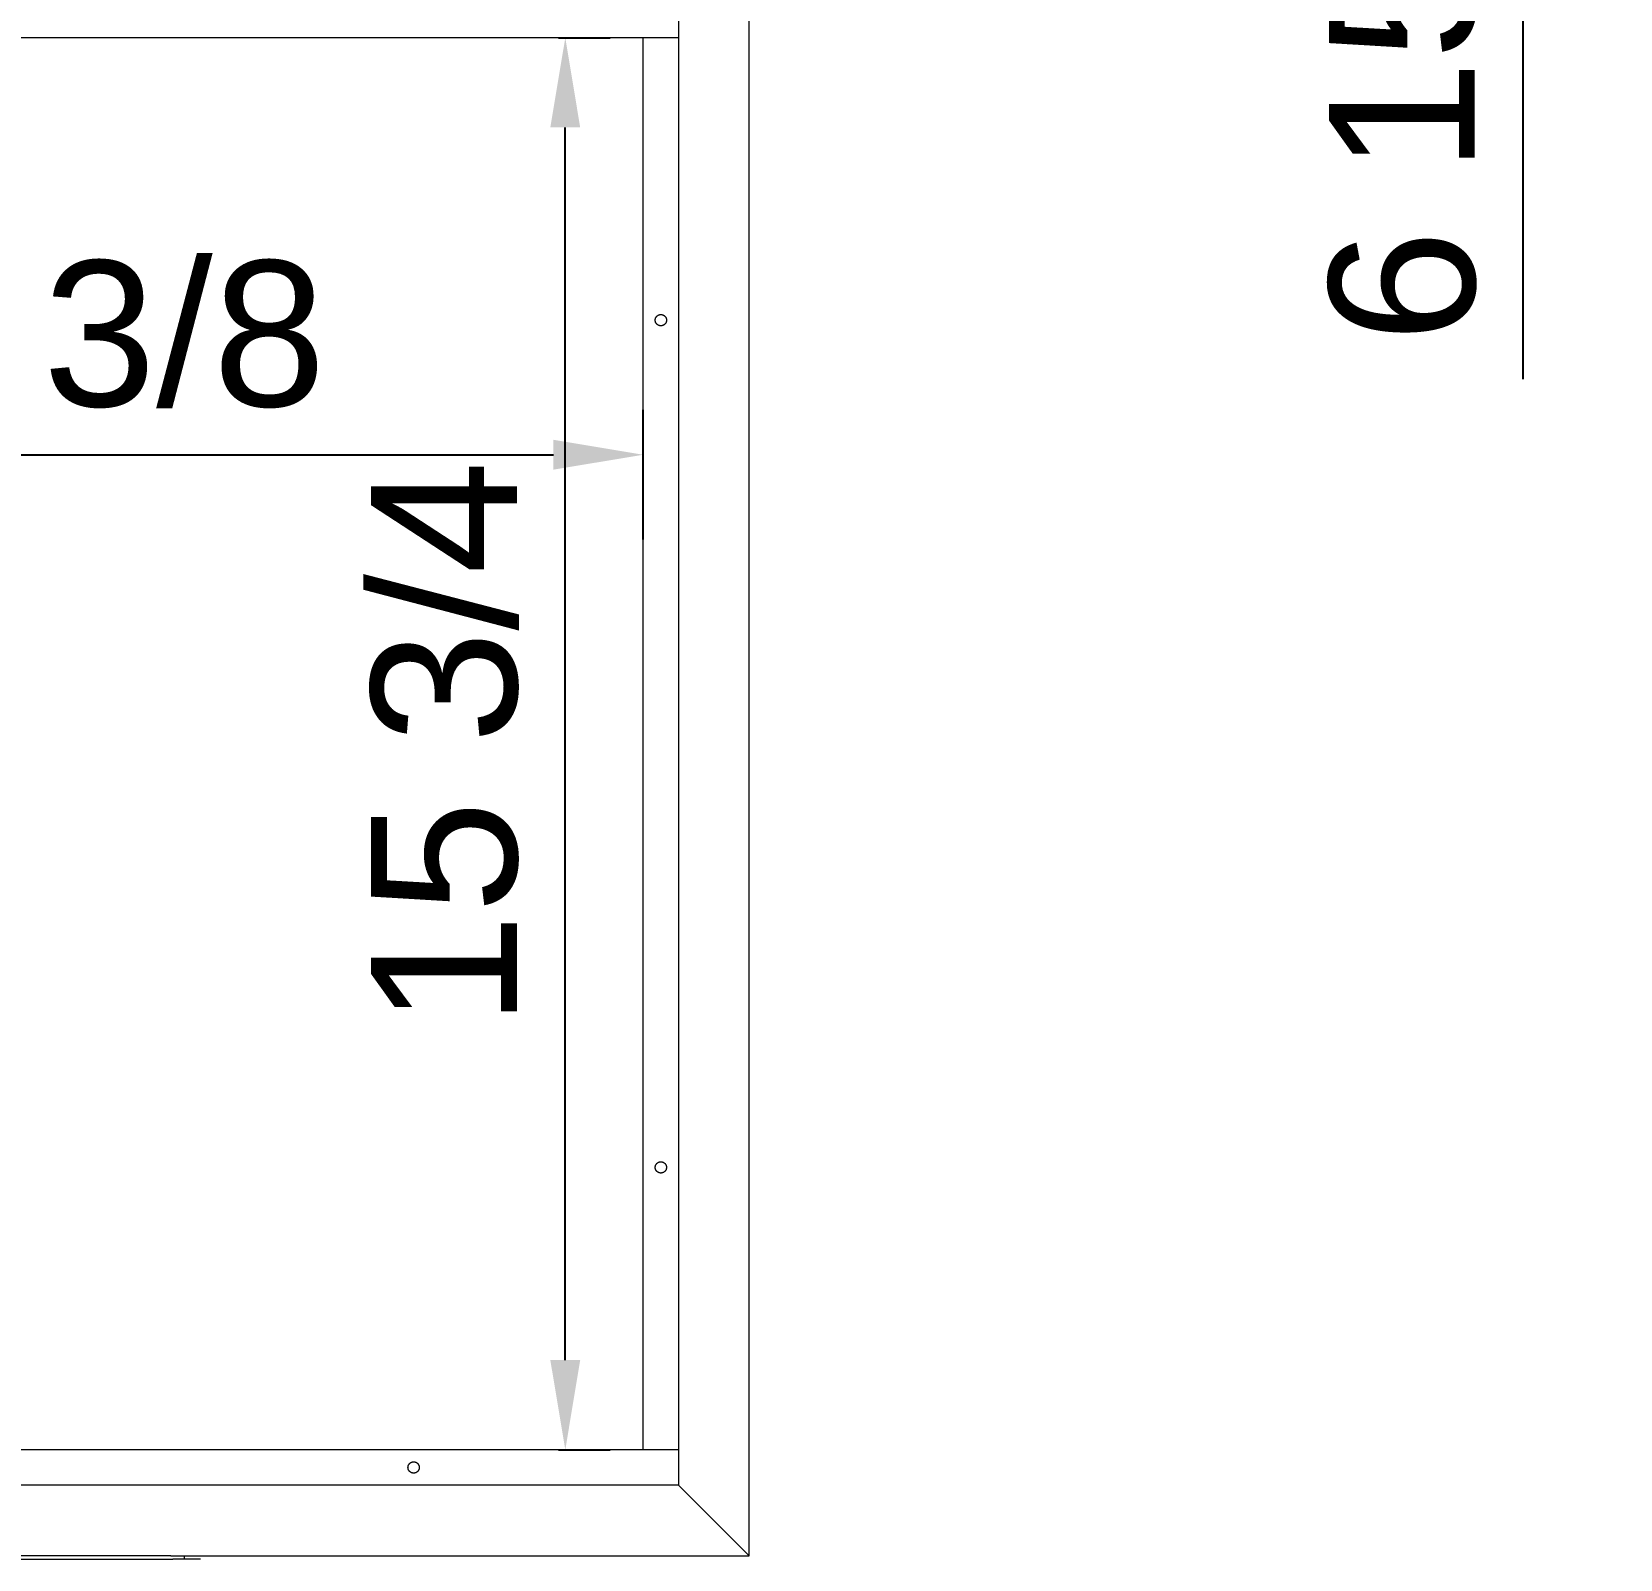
# Model space of a CAD drawing. Header units: inches. Extents: x -13 to 609, y -6 to 131.
# Drawn here: x 452.29 to 470, y 103.76 to 120.79 of the extents above; entities that cross this region are included whole.
import ezdxf

# ---------------------------------------------------------------- set-up
doc = ezdxf.new("R2010")
doc.units = ezdxf.units.IN
doc.header["$PDSIZE"] = -1
doc.layers.add('ZANO_R', color=7, linetype='Continuous', lineweight=0)
doc.layers.add('ZANO_W', color=1, linetype='Continuous', lineweight=0)
doc.styles.add('Arial', font='arial.ttf')
doc.styles.get("Standard").update_dxf_attribs({"font": 'ARIALUNI.TTF'})
doc.dimstyles.new('amerykanie', dxfattribs={"dimtxt": 50, "dimasz": 50, "dimexe": 0.5, "dimexo": 0.5, "dimgap": 1, "dimtad": 1, "dimdec": 0, "dimzin": 0, "dimlunit": 5, "dimtxsty": 'Standard', "dimcen": 0.09, "dimclrd": 1, "dimclre": 1, "dimclrt": 1, "dimazin": 0, "dimtfac": 1, "dimtdec": 0, "dimtmove": 0, "dimatfit": 3, "dimfxl": 1, "dimtzin": 0, "dimarcsym": 1})

# ---------------------------------------------------------------- blocks, each defined once
blk = doc.blocks.new('*D450')
at = {"layer": 'Defpoints', "color": 0}
for p in [(459.107, 116.073), (445.722, 114.628), (459.107, 114.628)]:
    blk.add_point(p, dxfattribs=at)
at = {"layer": 'ZANO_R', "color": 1, "lineweight": -2}
for p, q in [((445.722, 115.128), (445.722, 116.573)), ((459.107, 115.128), (459.107, 116.573)), ((446.722, 116.073), (458.107, 116.073))]:
    blk.add_line(p, q, dxfattribs=at)
at = {"layer": 'ZANO_R', "color": 1}
for points in [[(446.722, 116.24), (446.722, 115.907), (445.722, 116.073)], [(458.107, 115.907), (458.107, 116.24), (459.107, 116.073)]]:
    blk.add_solid(points, dxfattribs=at)
at = {"layer": 'ZANO_R', "color": 1, "insert": (452.415, 117.414), "char_height": 1.625, "attachment_point": 5, "style": 'Arial'}
blk.add_mtext('13 3/8', dxfattribs=at)
blk = doc.blocks.new('*D451')
at = {"layer": 'Defpoints', "color": 0}
for p in [(457.664, 120.724), (458.239, 120.724), (457.664, 104.976)]:
    blk.add_point(p, dxfattribs=at)
at = {"layer": 'ZANO_R', "color": 1, "lineweight": -2}
for p, q in [((458.164, 120.724), (458.739, 120.724)), ((458.239, 105.976), (458.239, 119.724)), ((458.164, 104.976), (458.739, 104.976))]:
    blk.add_line(p, q, dxfattribs=at)
at = {"layer": 'ZANO_R', "color": 1}
for points in [[(458.405, 119.724), (458.072, 119.724), (458.239, 120.724)], [(458.072, 105.976), (458.405, 105.976), (458.239, 104.976)]]:
    blk.add_solid(points, dxfattribs=at)
at = {"layer": 'ZANO_R', "color": 1, "insert": (456.898, 112.85), "char_height": 1.625, "attachment_point": 5, "rotation": 90, "style": 'Arial'}
blk.add_mtext('15 3/4', dxfattribs=at)
blk = doc.blocks.new('*D452')
at = {"layer": 'Defpoints', "color": 0}
for p in [(444.541, 103.795), (460.289, 103.795), (460.289, 98.393)]:
    blk.add_point(p, dxfattribs=at)
at = {"layer": 'ZANO_R', "color": 1, "lineweight": -2}
for p, q in [((444.541, 103.295), (444.541, 97.893)), ((460.289, 103.295), (460.289, 97.893)), ((445.541, 98.393), (459.289, 98.393))]:
    blk.add_line(p, q, dxfattribs=at)
at = {"layer": 'ZANO_R', "color": 1}
for points in [[(445.541, 98.559), (445.541, 98.226), (444.541, 98.393)], [(459.289, 98.226), (459.289, 98.559), (460.289, 98.393)]]:
    blk.add_solid(points, dxfattribs=at)
at = {"layer": 'ZANO_R', "color": 1, "insert": (452.415, 99.733), "char_height": 1.625, "attachment_point": 5, "style": 'Arial'}
blk.add_mtext('15 3/4', dxfattribs=at)
blk = doc.blocks.new('*D455')
at = {"layer": 'Defpoints', "color": 0}
for p in [(452.415, 129.621), (462.336, 129.621), (452.415, 122.653)]:
    blk.add_point(p, dxfattribs=at)
at = {"layer": 'ZANO_W', "color": 1, "lineweight": -2}
for p, q in [((452.915, 129.621), (462.836, 129.621)), ((462.336, 123.653), (462.336, 128.621)), ((468.916, 125.3), (462.336, 126.137)), ((468.916, 116.915), (468.916, 125.3)), ((452.915, 122.653), (462.836, 122.653))]:
    blk.add_line(p, q, dxfattribs=at)
at = {"layer": 'ZANO_W', "color": 1}
for points in [[(462.503, 128.621), (462.17, 128.621), (462.336, 129.621)], [(462.17, 123.653), (462.503, 123.653), (462.336, 122.653)]]:
    blk.add_solid(points, dxfattribs=at)
at = {"layer": 'ZANO_W', "color": 1, "insert": (467.576, 121.107), "char_height": 1.625, "attachment_point": 5, "rotation": 90, "style": 'Arial'}
blk.add_mtext('6 15/16', dxfattribs=at)

msp = doc.modelspace()

# ---------------------------------------------------------------- linework, layer by layer
at = {"layer": 'ZANO_R'}
for p, q in [((460.2886, 103.7945), (460.2886, 121.90474)), ((459.50119, 121.11734), (459.50119, 104.5819)), ((459.50119, 120.72363), (445.72167, 120.72363)), ((459.10749, 104.9756), (459.10749, 120.72363)), ((459.24136, 117.57512), (459.24144, 117.57729)), ((459.24144, 117.57729), (459.24159, 117.57946)), ((459.24159, 117.57946), (459.24181, 117.58162)), ((459.24181, 117.58162), (459.24211, 117.58377)), ((459.24211, 117.58377), (459.24248, 117.58592)), ((459.24248, 117.58592), (459.24293, 117.58805)), ((459.24293, 117.58805), (459.24345, 117.59016)), ((459.24345, 117.59016), (459.24404, 117.59225)), ((459.24404, 117.59225), (459.24471, 117.59432)), ((459.24471, 117.59432), (459.24544, 117.59637)), ((459.24544, 117.59637), (459.24625, 117.59839)), ((459.24625, 117.59839), (459.24713, 117.60038)), ((459.24713, 117.60038), (459.24807, 117.60233)), ((459.24807, 117.60233), (459.24908, 117.60426)), ((459.24908, 117.60426), (459.25016, 117.60615)), ((459.25016, 117.60615), (459.2513, 117.608)), ((459.2513, 117.608), (459.2525, 117.60981)), ((459.2525, 117.60981), (459.25377, 117.61158)), ((459.25377, 117.61158), (459.25509, 117.6133)), ((459.25509, 117.6133), (459.25648, 117.61498)), ((459.25648, 117.61498), (459.25792, 117.61661)), ((459.25792, 117.61661), (459.25942, 117.61818)), ((459.25942, 117.61818), (459.26097, 117.61971)), ((459.26097, 117.61971), (459.26257, 117.62118)), ((459.26257, 117.62118), (459.26422, 117.62259)), ((459.26422, 117.62259), (459.26592, 117.62395)), ((459.26592, 117.62395), (459.26767, 117.62524)), ((459.26767, 117.62524), (459.26946, 117.62648)), ((459.26946, 117.62648), (459.27129, 117.62765)), ((459.27129, 117.62765), (459.27316, 117.62876)), ((459.27316, 117.62876), (459.27507, 117.6298)), ((459.27507, 117.6298), (459.27701, 117.63078)), ((459.27701, 117.63078), (459.27899, 117.63169)), ((459.27899, 117.63169), (459.28099, 117.63253)), ((459.28099, 117.63253), (459.28303, 117.6333)), ((459.28303, 117.6333), (459.28508, 117.634)), ((459.28508, 117.634), (459.28717, 117.63463)), ((459.28717, 117.63463), (459.28927, 117.63519)), ((459.28927, 117.63519), (459.29139, 117.63567)), ((459.29139, 117.63567), (459.29352, 117.63608)), ((459.29352, 117.63608), (459.29567, 117.63642)), ((459.29567, 117.63642), (459.29783, 117.63668)), ((459.29783, 117.63668), (459.3, 117.63687)), ((459.3, 117.63687), (459.30217, 117.63698)), ((459.30217, 117.63698), (459.30434, 117.63702)), ((459.30434, 117.63702), (459.30652, 117.63698)), ((459.30652, 117.63698), (459.30869, 117.63687)), ((459.30869, 117.63687), (459.31086, 117.63668)), ((459.31086, 117.63668), (459.31301, 117.63642)), ((459.31301, 117.63642), (459.31516, 117.63608)), ((459.31516, 117.63608), (459.3173, 117.63567)), ((459.3173, 117.63567), (459.31942, 117.63519)), ((459.31942, 117.63519), (459.32152, 117.63463)), ((459.32152, 117.63463), (459.3236, 117.634)), ((459.3236, 117.634), (459.32566, 117.6333)), ((459.32566, 117.6333), (459.32769, 117.63253)), ((459.32769, 117.63253), (459.3297, 117.63169)), ((459.3297, 117.63169), (459.33167, 117.63078)), ((459.33167, 117.63078), (459.33362, 117.6298)), ((459.33362, 117.6298), (459.33553, 117.62876)), ((459.33553, 117.62876), (459.3374, 117.62765)), ((459.3374, 117.62765), (459.33923, 117.62648)), ((459.33923, 117.62648), (459.34102, 117.62524)), ((459.34102, 117.62524), (459.34276, 117.62395)), ((459.34276, 117.62395), (459.34446, 117.62259)), ((459.34446, 117.62259), (459.34611, 117.62118)), ((459.34611, 117.62118), (459.34772, 117.61971)), ((459.34772, 117.61971), (459.34927, 117.61818)), ((459.34927, 117.61818), (459.35077, 117.61661)), ((459.35077, 117.61661), (459.35221, 117.61498)), ((459.35221, 117.61498), (459.35359, 117.6133)), ((459.35359, 117.6133), (459.35492, 117.61158)), ((459.35492, 117.61158), (459.35618, 117.60981)), ((459.35618, 117.60981), (459.35739, 117.608)), ((459.35739, 117.608), (459.35853, 117.60615)), ((459.35853, 117.60615), (459.35961, 117.60426)), ((459.35961, 117.60426), (459.36062, 117.60233)), ((459.36062, 117.60233), (459.36156, 117.60038)), ((459.36156, 117.60038), (459.36244, 117.59839)), ((459.36244, 117.59839), (459.36324, 117.59637)), ((459.36324, 117.59637), (459.36398, 117.59432)), ((459.36398, 117.59432), (459.36464, 117.59225)), ((459.36464, 117.59225), (459.36524, 117.59016)), ((459.36524, 117.59016), (459.36576, 117.58805)), ((459.36576, 117.58805), (459.3662, 117.58592)), ((459.3662, 117.58592), (459.36658, 117.58377)), ((459.36658, 117.58377), (459.36688, 117.58162)), ((459.36688, 117.58162), (459.3671, 117.57946)), ((459.3671, 117.57946), (459.36725, 117.57729)), ((459.36725, 117.57729), (459.36733, 117.57512)), ((459.24136, 117.57294), (459.24136, 117.57512)), ((459.24144, 117.57077), (459.24136, 117.57294)), ((459.24159, 117.5686), (459.24144, 117.57077)), ((459.24181, 117.56644), (459.24159, 117.5686)), ((459.24211, 117.56428), (459.24181, 117.56644)), ((459.24248, 117.56214), (459.24211, 117.56428)), ((459.24293, 117.56001), (459.24248, 117.56214)), ((459.24345, 117.5579), (459.24293, 117.56001)), ((459.24404, 117.55581), (459.24345, 117.5579)), ((459.24471, 117.55374), (459.24404, 117.55581)), ((459.24544, 117.55169), (459.24471, 117.55374)), ((459.24625, 117.54967), (459.24544, 117.55169)), ((459.24713, 117.54768), (459.24625, 117.54967)), ((459.24807, 117.54572), (459.24713, 117.54768)), ((459.24908, 117.5438), (459.24807, 117.54572)), ((459.25016, 117.54191), (459.24908, 117.5438)), ((459.2513, 117.54006), (459.25016, 117.54191)), ((459.2525, 117.53824), (459.2513, 117.54006)), ((459.25377, 117.53648), (459.2525, 117.53824)), ((459.25509, 117.53475), (459.25377, 117.53648)), ((459.25648, 117.53308), (459.25509, 117.53475)), ((459.25792, 117.53145), (459.25648, 117.53308)), ((459.25942, 117.52987), (459.25792, 117.53145)), ((459.26097, 117.52835), (459.25942, 117.52987)), ((459.26257, 117.52688), (459.26097, 117.52835)), ((459.26422, 117.52546), (459.26257, 117.52688)), ((459.26592, 117.52411), (459.26422, 117.52546)), ((459.26767, 117.52281), (459.26592, 117.52411)), ((459.26946, 117.52158), (459.26767, 117.52281)), ((459.27129, 117.5204), (459.26946, 117.52158)), ((459.27316, 117.51929), (459.27129, 117.5204)), ((459.27507, 117.51825), (459.27316, 117.51929)), ((459.27701, 117.51727), (459.27507, 117.51825)), ((459.27899, 117.51636), (459.27701, 117.51727)), ((459.28099, 117.51552), (459.27899, 117.51636)), ((459.28303, 117.51475), (459.28099, 117.51552)), ((459.28508, 117.51405), (459.28303, 117.51475)), ((459.28717, 117.51342), (459.28508, 117.51405)), ((459.28927, 117.51287), (459.28717, 117.51342)), ((459.29139, 117.51238), (459.28927, 117.51287)), ((459.29352, 117.51197), (459.29139, 117.51238)), ((459.29567, 117.51164), (459.29352, 117.51197)), ((459.29783, 117.51137), (459.29567, 117.51164)), ((459.3, 117.51119), (459.29783, 117.51137)), ((459.30217, 117.51107), (459.3, 117.51119)), ((459.30434, 117.51104), (459.30217, 117.51107)), ((459.30652, 117.51107), (459.30434, 117.51104)), ((459.30869, 117.51119), (459.30652, 117.51107)), ((459.31086, 117.51137), (459.30869, 117.51119)), ((459.31301, 117.51164), (459.31086, 117.51137)), ((459.31516, 117.51197), (459.31301, 117.51164)), ((459.3173, 117.51238), (459.31516, 117.51197)), ((459.31942, 117.51287), (459.3173, 117.51238)), ((459.32152, 117.51342), (459.31942, 117.51287)), ((459.3236, 117.51405), (459.32152, 117.51342)), ((459.32566, 117.51475), (459.3236, 117.51405)), ((459.32769, 117.51552), (459.32566, 117.51475)), ((459.3297, 117.51636), (459.32769, 117.51552)), ((459.33167, 117.51727), (459.3297, 117.51636)), ((459.33362, 117.51825), (459.33167, 117.51727)), ((459.33553, 117.51929), (459.33362, 117.51825)), ((459.3374, 117.5204), (459.33553, 117.51929)), ((459.33923, 117.52158), (459.3374, 117.5204)), ((459.34102, 117.52281), (459.33923, 117.52158)), ((459.34276, 117.52411), (459.34102, 117.52281)), ((459.34446, 117.52546), (459.34276, 117.52411)), ((459.34611, 117.52688), (459.34446, 117.52546)), ((459.34772, 117.52835), (459.34611, 117.52688)), ((459.34927, 117.52987), (459.34772, 117.52835)), ((459.35077, 117.53145), (459.34927, 117.52987)), ((459.35221, 117.53308), (459.35077, 117.53145)), ((459.35359, 117.53475), (459.35221, 117.53308)), ((459.35492, 117.53648), (459.35359, 117.53475)), ((459.35618, 117.53824), (459.35492, 117.53648)), ((459.35739, 117.54006), (459.35618, 117.53824)), ((459.35853, 117.54191), (459.35739, 117.54006)), ((459.35961, 117.5438), (459.35853, 117.54191)), ((459.36062, 117.54572), (459.35961, 117.5438)), ((459.36156, 117.54768), (459.36062, 117.54572)), ((459.36244, 117.54967), (459.36156, 117.54768)), ((459.36324, 117.55169), (459.36244, 117.54967)), ((459.36398, 117.55374), (459.36324, 117.55169)), ((459.36464, 117.55581), (459.36398, 117.55374)), ((459.36524, 117.5579), (459.36464, 117.55581)), ((459.36576, 117.56001), (459.36524, 117.5579)), ((459.3662, 117.56214), (459.36576, 117.56001)), ((459.36658, 117.56428), (459.3662, 117.56214)), ((459.36688, 117.56644), (459.36658, 117.56428)), ((459.3671, 117.5686), (459.36688, 117.56644)), ((459.36725, 117.57077), (459.3671, 117.5686)), ((459.36733, 117.57294), (459.36725, 117.57077)), ((459.36733, 117.57512), (459.36733, 117.57294)), ((459.24136, 108.1263), (459.24144, 108.12847)), ((459.24136, 108.12412), (459.24136, 108.1263)), ((459.24144, 108.12195), (459.24136, 108.12412)), ((459.24144, 108.12847), (459.24159, 108.13064)), ((459.24159, 108.11978), (459.24144, 108.12195)), ((459.24159, 108.13064), (459.24181, 108.1328)), ((459.24181, 108.11762), (459.24159, 108.11978)), ((459.24181, 108.1328), (459.24211, 108.13496)), ((459.24211, 108.11546), (459.24181, 108.11762)), ((459.24211, 108.13496), (459.24248, 108.1371)), ((459.24248, 108.11332), (459.24211, 108.11546)), ((459.24248, 108.1371), (459.24293, 108.13923)), ((459.24293, 108.11119), (459.24248, 108.11332)), ((459.24293, 108.13923), (459.24345, 108.14134)), ((459.24345, 108.10908), (459.24293, 108.11119)), ((459.24345, 108.14134), (459.24404, 108.14343)), ((459.24404, 108.10699), (459.24345, 108.10908)), ((459.24404, 108.14343), (459.24471, 108.1455)), ((459.24471, 108.10492), (459.24404, 108.10699)), ((459.24471, 108.1455), (459.24544, 108.14755)), ((459.24544, 108.10287), (459.24471, 108.10492)), ((459.24544, 108.14755), (459.24625, 108.14957)), ((459.24625, 108.10085), (459.24544, 108.10287)), ((459.24625, 108.14957), (459.24713, 108.15156)), ((459.24713, 108.09886), (459.24625, 108.10085)), ((459.24713, 108.15156), (459.24807, 108.15352)), ((459.24807, 108.0969), (459.24713, 108.09886)), ((459.24807, 108.15352), (459.24908, 108.15544)), ((459.24908, 108.09498), (459.24807, 108.0969)), ((459.24908, 108.15544), (459.25016, 108.15733)), ((459.25016, 108.09309), (459.24908, 108.09498)), ((459.25016, 108.15733), (459.2513, 108.15918)), ((459.2513, 108.09124), (459.25016, 108.09309)), ((459.2513, 108.15918), (459.2525, 108.16099)), ((459.2525, 108.08943), (459.2513, 108.09124)), ((459.2525, 108.16099), (459.25377, 108.16276)), ((459.25377, 108.08766), (459.2525, 108.08943)), ((459.25377, 108.16276), (459.25509, 108.16448)), ((459.25509, 108.08593), (459.25377, 108.08766)), ((459.25509, 108.16448), (459.25648, 108.16616)), ((459.25648, 108.08426), (459.25509, 108.08593)), ((459.25648, 108.16616), (459.25792, 108.16779)), ((459.25792, 108.08263), (459.25648, 108.08426)), ((459.25792, 108.16779), (459.25942, 108.16937)), ((459.25942, 108.08105), (459.25792, 108.08263)), ((459.25942, 108.16937), (459.26097, 108.17089)), ((459.26097, 108.07953), (459.25942, 108.08105)), ((459.26097, 108.17089), (459.26257, 108.17236)), ((459.26257, 108.07806), (459.26097, 108.07953)), ((459.26257, 108.17236), (459.26422, 108.17377)), ((459.26422, 108.07665), (459.26257, 108.07806)), ((459.26422, 108.17377), (459.26592, 108.17513)), ((459.26592, 108.07529), (459.26422, 108.07665)), ((459.26592, 108.17513), (459.26767, 108.17643)), ((459.26767, 108.07399), (459.26592, 108.07529)), ((459.26767, 108.17643), (459.26946, 108.17766)), ((459.26946, 108.07276), (459.26767, 108.07399)), ((459.26946, 108.17766), (459.27129, 108.17883)), ((459.27129, 108.07158), (459.26946, 108.07276)), ((459.27129, 108.17883), (459.27316, 108.17994)), ((459.27316, 108.07048), (459.27129, 108.07158)), ((459.27316, 108.17994), (459.27507, 108.18099)), ((459.27507, 108.06943), (459.27316, 108.07048)), ((459.27507, 108.18099), (459.27701, 108.18196)), ((459.27701, 108.06846), (459.27507, 108.06943)), ((459.27701, 108.18196), (459.27899, 108.18287)), ((459.27899, 108.06755), (459.27701, 108.06846)), ((459.27899, 108.18287), (459.28099, 108.18371)), ((459.28099, 108.0667), (459.27899, 108.06755)), ((459.28099, 108.18371), (459.28303, 108.18448)), ((459.28303, 108.06593), (459.28099, 108.0667)), ((459.28303, 108.18448), (459.28508, 108.18519)), ((459.28508, 108.06523), (459.28303, 108.06593)), ((459.28508, 108.18519), (459.28717, 108.18581)), ((459.28717, 108.0646), (459.28508, 108.06523)), ((459.28717, 108.18581), (459.28927, 108.18637)), ((459.28927, 108.06405), (459.28717, 108.0646)), ((459.28927, 108.18637), (459.29139, 108.18685)), ((459.29139, 108.06356), (459.28927, 108.06405)), ((459.29139, 108.18685), (459.29352, 108.18727)), ((459.29352, 108.06315), (459.29139, 108.06356)), ((459.29352, 108.18727), (459.29567, 108.1876)), ((459.29567, 108.06282), (459.29352, 108.06315)), ((459.29567, 108.1876), (459.29783, 108.18786)), ((459.29783, 108.06255), (459.29567, 108.06282)), ((459.29783, 108.18786), (459.3, 108.18805)), ((459.3, 108.06237), (459.29783, 108.06255)), ((459.3, 108.18805), (459.30217, 108.18816)), ((459.30217, 108.06225), (459.3, 108.06237)), ((459.30217, 108.18816), (459.30434, 108.1882)), ((459.30434, 108.06222), (459.30217, 108.06225)), ((459.30434, 108.1882), (459.30652, 108.18816)), ((459.30652, 108.06225), (459.30434, 108.06222)), ((459.30652, 108.18816), (459.30869, 108.18805)), ((459.30869, 108.06237), (459.30652, 108.06225)), ((459.30869, 108.18805), (459.31086, 108.18786)), ((459.31086, 108.06255), (459.30869, 108.06237)), ((459.31086, 108.18786), (459.31301, 108.1876)), ((459.31301, 108.06282), (459.31086, 108.06255)), ((459.31301, 108.1876), (459.31516, 108.18727)), ((459.31516, 108.06315), (459.31301, 108.06282)), ((459.31516, 108.18727), (459.3173, 108.18685)), ((459.3173, 108.06356), (459.31516, 108.06315)), ((459.3173, 108.18685), (459.31942, 108.18637)), ((459.31942, 108.06405), (459.3173, 108.06356)), ((459.31942, 108.18637), (459.32152, 108.18581)), ((459.32152, 108.0646), (459.31942, 108.06405)), ((459.32152, 108.18581), (459.3236, 108.18519)), ((459.3236, 108.06523), (459.32152, 108.0646)), ((459.3236, 108.18519), (459.32566, 108.18448)), ((459.32566, 108.06593), (459.3236, 108.06523)), ((459.32566, 108.18448), (459.32769, 108.18371)), ((459.32769, 108.0667), (459.32566, 108.06593)), ((459.32769, 108.18371), (459.3297, 108.18287)), ((459.3297, 108.06755), (459.32769, 108.0667)), ((459.3297, 108.18287), (459.33167, 108.18196)), ((459.33167, 108.06846), (459.3297, 108.06755)), ((459.33167, 108.18196), (459.33362, 108.18099)), ((459.33362, 108.06943), (459.33167, 108.06846)), ((459.33362, 108.18099), (459.33553, 108.17994)), ((459.33553, 108.07048), (459.33362, 108.06943)), ((459.33553, 108.17994), (459.3374, 108.17883)), ((459.3374, 108.07158), (459.33553, 108.07048)), ((459.3374, 108.17883), (459.33923, 108.17766)), ((459.33923, 108.07276), (459.3374, 108.07158)), ((459.33923, 108.17766), (459.34102, 108.17643)), ((459.34102, 108.07399), (459.33923, 108.07276)), ((459.34102, 108.17643), (459.34276, 108.17513)), ((459.34276, 108.07529), (459.34102, 108.07399)), ((459.34276, 108.17513), (459.34446, 108.17377)), ((459.34446, 108.07665), (459.34276, 108.07529)), ((459.34446, 108.17377), (459.34611, 108.17236)), ((459.34611, 108.07806), (459.34446, 108.07665)), ((459.34611, 108.17236), (459.34772, 108.17089)), ((459.34772, 108.07953), (459.34611, 108.07806)), ((459.34772, 108.17089), (459.34927, 108.16937)), ((459.34927, 108.08105), (459.34772, 108.07953)), ((459.34927, 108.16937), (459.35077, 108.16779)), ((459.35077, 108.08263), (459.34927, 108.08105)), ((459.35077, 108.16779), (459.35221, 108.16616)), ((459.35221, 108.08426), (459.35077, 108.08263)), ((459.35221, 108.16616), (459.35359, 108.16448)), ((459.35359, 108.08593), (459.35221, 108.08426)), ((459.35359, 108.16448), (459.35492, 108.16276)), ((459.35492, 108.08766), (459.35359, 108.08593)), ((459.35492, 108.16276), (459.35618, 108.16099)), ((459.35618, 108.08943), (459.35492, 108.08766)), ((459.35618, 108.16099), (459.35739, 108.15918)), ((459.35739, 108.09124), (459.35618, 108.08943)), ((459.35739, 108.15918), (459.35853, 108.15733)), ((459.35853, 108.09309), (459.35739, 108.09124)), ((459.35853, 108.15733), (459.35961, 108.15544)), ((459.35961, 108.09498), (459.35853, 108.09309)), ((459.35961, 108.15544), (459.36062, 108.15352)), ((459.36062, 108.0969), (459.35961, 108.09498)), ((459.36062, 108.15352), (459.36156, 108.15156)), ((459.36156, 108.09886), (459.36062, 108.0969)), ((459.36156, 108.15156), (459.36244, 108.14957)), ((459.36244, 108.10085), (459.36156, 108.09886)), ((459.36244, 108.14957), (459.36324, 108.14755)), ((459.36324, 108.10287), (459.36244, 108.10085)), ((459.36324, 108.14755), (459.36398, 108.1455)), ((459.36398, 108.10492), (459.36324, 108.10287)), ((459.36398, 108.1455), (459.36464, 108.14343)), ((459.36464, 108.10699), (459.36398, 108.10492)), ((459.36464, 108.14343), (459.36524, 108.14134)), ((459.36524, 108.10908), (459.36464, 108.10699)), ((459.36524, 108.14134), (459.36576, 108.13923)), ((459.36576, 108.11119), (459.36524, 108.10908)), ((459.36576, 108.13923), (459.3662, 108.1371)), ((459.3662, 108.11332), (459.36576, 108.11119)), ((459.3662, 108.1371), (459.36658, 108.13496)), ((459.36658, 108.11546), (459.3662, 108.11332)), ((459.36658, 108.13496), (459.36688, 108.1328)), ((459.36688, 108.11762), (459.36658, 108.11546)), ((459.36688, 108.1328), (459.3671, 108.13064)), ((459.3671, 108.11978), (459.36688, 108.11762)), ((459.3671, 108.13064), (459.36725, 108.12847)), ((459.36725, 108.12195), (459.3671, 108.11978)), ((459.36725, 108.12847), (459.36733, 108.1263)), ((459.36733, 108.12412), (459.36725, 108.12195)), ((459.36733, 108.1263), (459.36733, 108.12412)), ((459.50119, 104.9756), (445.32797, 104.9756)), ((456.50749, 104.82662), (456.50916, 104.828)), ((456.50916, 104.828), (456.51089, 104.82933)), ((456.51089, 104.82933), (456.51265, 104.83059)), ((456.51265, 104.83059), (456.51446, 104.8318)), ((456.51446, 104.8318), (456.51632, 104.83294)), ((456.51632, 104.83294), (456.51821, 104.83402)), ((456.51821, 104.83402), (456.52013, 104.83503)), ((456.52013, 104.83503), (456.52209, 104.83597)), ((456.52209, 104.83597), (456.52408, 104.83685)), ((456.52408, 104.83685), (456.5261, 104.83765)), ((456.5261, 104.83765), (456.52815, 104.83839)), ((456.52815, 104.83839), (456.53022, 104.83905)), ((456.53022, 104.83905), (456.53231, 104.83964)), ((456.53231, 104.83964), (456.53442, 104.84017)), ((456.53442, 104.84017), (456.53655, 104.84061)), ((456.53655, 104.84061), (456.53869, 104.84099)), ((456.53869, 104.84099), (456.54085, 104.84129)), ((456.54085, 104.84129), (456.54301, 104.84151)), ((456.54301, 104.84151), (456.54518, 104.84166)), ((456.54518, 104.84166), (456.54735, 104.84174)), ((456.54735, 104.84174), (456.54953, 104.84174)), ((456.54953, 104.84174), (456.5517, 104.84166)), ((456.5517, 104.84166), (456.55387, 104.84151)), ((456.55387, 104.84151), (456.55603, 104.84129)), ((456.55603, 104.84129), (456.55818, 104.84099)), ((456.55818, 104.84099), (456.56033, 104.84061)), ((456.56033, 104.84061), (456.56245, 104.84017)), ((456.56245, 104.84017), (456.56457, 104.83964)), ((456.56457, 104.83964), (456.56666, 104.83905)), ((456.56666, 104.83905), (456.56873, 104.83839)), ((456.56873, 104.83839), (456.57078, 104.83765)), ((456.57078, 104.83765), (456.57279, 104.83685)), ((456.57279, 104.83685), (456.57479, 104.83597)), ((456.57479, 104.83597), (456.57674, 104.83503)), ((456.57674, 104.83503), (456.57867, 104.83402)), ((456.57867, 104.83402), (456.58056, 104.83294)), ((456.58056, 104.83294), (456.58241, 104.8318)), ((456.58241, 104.8318), (456.58422, 104.83059)), ((456.58422, 104.83059), (456.58599, 104.82933)), ((456.58599, 104.82933), (456.58771, 104.828)), ((456.58771, 104.828), (456.58939, 104.82662)), ((456.48545, 104.77875), (456.48548, 104.78093)), ((456.48548, 104.77658), (456.48545, 104.77875)), ((456.48548, 104.78093), (456.4856, 104.7831)), ((456.4856, 104.77441), (456.48548, 104.77658)), ((456.4856, 104.7831), (456.48578, 104.78526)), ((456.48578, 104.77224), (456.4856, 104.77441)), ((456.48578, 104.78526), (456.48605, 104.78742)), ((456.48605, 104.77008), (456.48578, 104.77224)), ((456.48605, 104.78742), (456.48638, 104.78957)), ((456.48638, 104.76793), (456.48605, 104.77008)), ((456.48638, 104.78957), (456.48679, 104.79171)), ((456.48679, 104.7658), (456.48638, 104.76793)), ((456.48679, 104.79171), (456.48728, 104.79383)), ((456.48728, 104.76368), (456.48679, 104.7658)), ((456.48728, 104.79383), (456.48783, 104.79593)), ((456.48783, 104.76158), (456.48728, 104.76368)), ((456.48783, 104.79593), (456.48846, 104.79801)), ((456.48846, 104.75949), (456.48783, 104.76158)), ((456.48846, 104.79801), (456.48916, 104.80007)), ((456.48916, 104.75744), (456.48846, 104.75949)), ((456.48916, 104.80007), (456.48993, 104.8021)), ((456.48993, 104.7554), (456.48916, 104.75744)), ((456.48993, 104.8021), (456.49077, 104.80411)), ((456.49077, 104.7534), (456.48993, 104.7554)), ((456.49077, 104.80411), (456.49168, 104.80608)), ((456.49168, 104.75142), (456.49077, 104.7534)), ((456.49168, 104.80608), (456.49266, 104.80803)), ((456.49266, 104.74948), (456.49168, 104.75142)), ((456.49266, 104.80803), (456.4937, 104.80993)), ((456.4937, 104.74757), (456.49266, 104.74948)), ((456.4937, 104.80993), (456.49481, 104.8118)), ((456.49481, 104.7457), (456.4937, 104.74757)), ((456.49481, 104.8118), (456.49599, 104.81364)), ((456.49599, 104.74387), (456.49481, 104.7457)), ((456.49599, 104.81364), (456.49722, 104.81543)), ((456.49722, 104.74208), (456.49599, 104.74387)), ((456.49722, 104.81543), (456.49852, 104.81717)), ((456.49852, 104.74033), (456.49722, 104.74208)), ((456.49852, 104.81717), (456.49987, 104.81887)), ((456.49987, 104.73863), (456.49852, 104.74033)), ((456.49987, 104.81887), (456.50129, 104.82052)), ((456.50129, 104.73698), (456.49987, 104.73863)), ((456.50129, 104.82052), (456.50276, 104.82213)), ((456.50276, 104.73538), (456.50129, 104.73698)), ((456.50276, 104.82213), (456.50428, 104.82368)), ((456.50428, 104.73383), (456.50276, 104.73538)), ((456.50428, 104.82368), (456.50586, 104.82517)), ((456.50586, 104.73233), (456.50428, 104.73383)), ((456.50586, 104.82517), (456.50749, 104.82662)), ((456.50749, 104.73089), (456.50586, 104.73233)), ((456.50916, 104.7295), (456.50749, 104.73089)), ((456.51089, 104.72818), (456.50916, 104.7295)), ((456.51265, 104.72691), (456.51089, 104.72818)), ((456.51446, 104.72571), (456.51265, 104.72691)), ((456.51632, 104.72457), (456.51446, 104.72571)), ((456.51821, 104.72349), (456.51632, 104.72457)), ((456.52013, 104.72248), (456.51821, 104.72349)), ((456.52209, 104.72154), (456.52013, 104.72248)), ((456.52408, 104.72066), (456.52209, 104.72154)), ((456.5261, 104.71985), (456.52408, 104.72066)), ((456.52815, 104.71912), (456.5261, 104.71985)), ((456.53022, 104.71845), (456.52815, 104.71912)), ((456.53231, 104.71786), (456.53022, 104.71845)), ((456.53442, 104.71734), (456.53231, 104.71786)), ((456.53655, 104.71689), (456.53442, 104.71734)), ((456.53869, 104.71652), (456.53655, 104.71689)), ((456.54085, 104.71622), (456.53869, 104.71652)), ((456.54301, 104.71599), (456.54085, 104.71622)), ((456.54518, 104.71584), (456.54301, 104.71599)), ((456.54735, 104.71577), (456.54518, 104.71584)), ((456.54953, 104.71577), (456.54735, 104.71577)), ((456.5517, 104.71584), (456.54953, 104.71577)), ((456.55387, 104.71599), (456.5517, 104.71584)), ((456.55603, 104.71622), (456.55387, 104.71599)), ((456.55818, 104.71652), (456.55603, 104.71622)), ((456.56033, 104.71689), (456.55818, 104.71652)), ((456.56245, 104.71734), (456.56033, 104.71689)), ((456.56457, 104.71786), (456.56245, 104.71734)), ((456.56666, 104.71845), (456.56457, 104.71786)), ((456.56873, 104.71912), (456.56666, 104.71845)), ((456.57078, 104.71985), (456.56873, 104.71912)), ((456.57279, 104.72066), (456.57078, 104.71985)), ((456.57479, 104.72154), (456.57279, 104.72066)), ((456.57674, 104.72248), (456.57479, 104.72154)), ((456.57867, 104.72349), (456.57674, 104.72248)), ((456.58056, 104.72457), (456.57867, 104.72349)), ((456.58241, 104.72571), (456.58056, 104.72457)), ((456.58422, 104.72691), (456.58241, 104.72571)), ((456.58599, 104.72818), (456.58422, 104.72691)), ((456.58771, 104.7295), (456.58599, 104.72818)), ((456.58939, 104.73089), (456.58771, 104.7295)), ((456.58939, 104.82662), (456.59102, 104.82517)), ((456.59102, 104.73233), (456.58939, 104.73089)), ((456.59102, 104.82517), (456.59259, 104.82368)), ((456.59259, 104.73383), (456.59102, 104.73233)), ((456.59259, 104.82368), (456.59412, 104.82213)), ((456.59412, 104.73538), (456.59259, 104.73383)), ((456.59412, 104.82213), (456.59559, 104.82052)), ((456.59559, 104.73698), (456.59412, 104.73538)), ((456.59559, 104.82052), (456.597, 104.81887)), ((456.597, 104.73863), (456.59559, 104.73698)), ((456.597, 104.81887), (456.59836, 104.81717)), ((456.59836, 104.74033), (456.597, 104.73863)), ((456.59836, 104.81717), (456.59965, 104.81543)), ((456.59965, 104.74208), (456.59836, 104.74033)), ((456.59965, 104.81543), (456.60089, 104.81364)), ((456.60089, 104.74387), (456.59965, 104.74208)), ((456.60089, 104.81364), (456.60206, 104.8118)), ((456.60206, 104.7457), (456.60089, 104.74387)), ((456.60206, 104.8118), (456.60317, 104.80993)), ((456.60317, 104.74757), (456.60206, 104.7457)), ((456.60317, 104.80993), (456.60421, 104.80803)), ((456.60421, 104.74948), (456.60317, 104.74757)), ((456.60421, 104.80803), (456.60519, 104.80608)), ((456.60519, 104.75142), (456.60421, 104.74948)), ((456.60519, 104.80608), (456.6061, 104.80411)), ((456.6061, 104.7534), (456.60519, 104.75142)), ((456.6061, 104.80411), (456.60694, 104.8021)), ((456.60694, 104.7554), (456.6061, 104.7534)), ((456.60694, 104.8021), (456.60771, 104.80007)), ((456.60771, 104.75744), (456.60694, 104.7554)), ((456.60771, 104.80007), (456.60841, 104.79801)), ((456.60841, 104.75949), (456.60771, 104.75744)), ((456.60841, 104.79801), (456.60904, 104.79593)), ((456.60904, 104.76158), (456.60841, 104.75949)), ((456.60904, 104.79593), (456.6096, 104.79383)), ((456.6096, 104.76368), (456.60904, 104.76158)), ((456.6096, 104.79383), (456.61008, 104.79171)), ((456.61008, 104.7658), (456.6096, 104.76368)), ((456.61008, 104.79171), (456.61049, 104.78957)), ((456.61049, 104.76793), (456.61008, 104.7658)), ((456.61049, 104.78957), (456.61083, 104.78742)), ((456.61083, 104.77008), (456.61049, 104.76793)), ((456.61083, 104.78742), (456.61109, 104.78526)), ((456.61109, 104.77224), (456.61083, 104.77008)), ((456.61109, 104.78526), (456.61128, 104.7831)), ((456.61128, 104.77441), (456.61109, 104.77224)), ((456.61128, 104.7831), (456.61139, 104.78093)), ((456.61139, 104.77658), (456.61128, 104.77441)), ((456.61139, 104.78093), (456.61143, 104.77875)), ((456.61143, 104.77875), (456.61139, 104.77658)), ((459.50119, 104.5819), (445.32797, 104.5819)), ((459.50119, 104.5819), (459.6193, 104.46379)), ((460.17049, 103.91261), (459.6193, 104.46379)), ((452.41458, 103.7945), (450.98678, 103.7945)), ((453.84238, 103.7945), (452.41458, 103.7945)), ((453.84238, 103.7945), (460.2886, 103.7945)), ((453.98938, 103.7945), (453.98938, 103.75513)), ((460.17049, 103.91261), (460.2886, 103.7945)), ((452.16739, 103.75513), (453.86449, 103.75513)), ((454.17308, 103.75513), (453.86449, 103.75513))]:
    msp.add_line(p, q, dxfattribs=at)

# ---------------------------------------------------------------- dimensions: what is measured, and where the dimension line sits
dim = msp.add_linear_dim(base=(458.23871, 120.72363), p1=(457.66378, 104.9756), p2=(457.66378, 120.72363), angle=90, dimstyle='amerykanie', override={"dimtxt": 1.625, "dimasz": 1, "dimgap": 0.5, "dimdec": 4, "dimtxsty": 'Arial', "dimaunit": 1, "dimadec": 1, "dimtdec": 4, "dimtmove": 1, "dimfrac": 2}, dxfattribs=at)
dim.commit()
dim.dimension.update_dxf_attribs({"geometry": '*D451', "text_midpoint": (456.89795, 112.84962)})
for base, p1, p2, picture, middle in [((459.10749, 116.07345), (445.72167, 114.62833), (459.10749, 114.62833), '*D450', (452.41458, 117.41422)), ((460.2886, 98.3926), (444.54056, 103.7945), (460.2886, 103.7945), '*D452', (452.41458, 99.73337))]:
    dim = msp.add_linear_dim(base=base, p1=p1, p2=p2, dimstyle='amerykanie', override={"dimtxt": 1.625, "dimasz": 1, "dimgap": 0.5, "dimdec": 4, "dimtxsty": 'Arial', "dimaunit": 1, "dimadec": 1, "dimtdec": 4, "dimtmove": 1, "dimfrac": 2}, dxfattribs=at)
    dim.commit()
    dim.dimension.update_dxf_attribs({"geometry": picture, "text_midpoint": middle})
at = {"layer": 'ZANO_W'}
dim = msp.add_linear_dim(base=(462.33645, 129.62127), p1=(452.41458, 122.65277), p2=(452.41458, 129.62127), angle=90, dimstyle='amerykanie', override={"dimtxt": 1.625, "dimasz": 1, "dimgap": 0.5, "dimdec": 4, "dimtxsty": 'Arial', "dimaunit": 1, "dimadec": 1, "dimtdec": 4, "dimtmove": 1, "dimfrac": 2}, dxfattribs=at)
dim.commit()
dim.dimension.update_dxf_attribs({"geometry": '*D455', "text_midpoint": (468.91573, 124.79966), "dimtype": 160})

doc.saveas('drawing.dxf')
